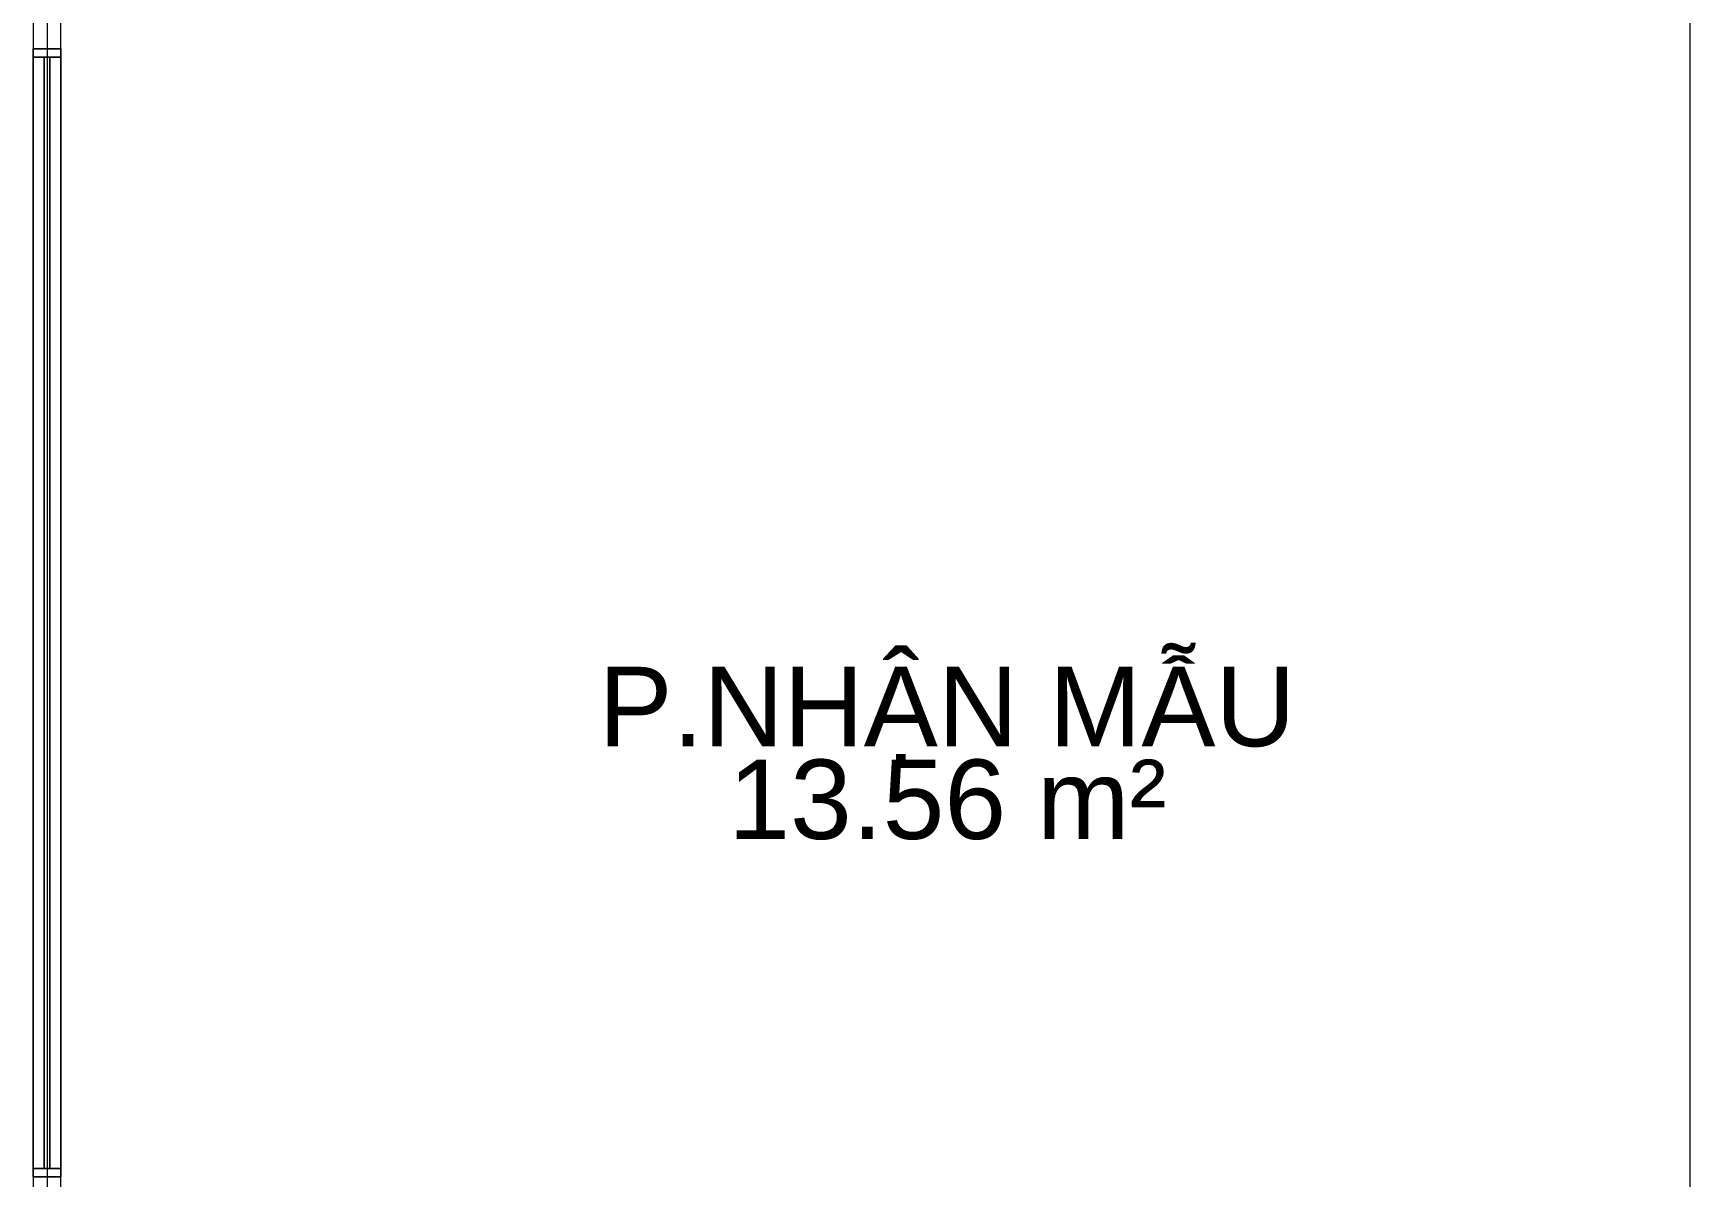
# Model space of a CAD drawing. Header units: millimetres. Extents: x -21807 to 26525, y -2564 to 60640.
# Drawn here: x -15959 to -12979, y 46407 to 48465 of the extents above; entities that cross this region are included whole.
import ezdxf

# ---------------------------------------------------------------- set-up
doc = ezdxf.new("R2010")
doc.units = ezdxf.units.MM
for name, color, linetype, lineweight in [('A-AREA-IDEN', 7, 'Continuous', 9), ('A-DETL-THIN', 7, 'Continuous', 9), ('A-WALL', 7, 'Continuous', 9)]:
    doc.layers.add(name, color=color, linetype=linetype, lineweight=lineweight)
doc.layers.add('A-GLAZ', color=7, linetype='Continuous', lineweight=9, true_color=0x00007f)
doc.styles.add('Arial_1', font='arial.ttf', dxfattribs={"height": 143})

# ---------------------------------------------------------------- blocks, each defined once
blk = doc.blocks.new('AK_OViewTuongPanel - 2000x1200-V23-MẶT BẰNG PHÂN VÙNG ÁP SUẤT')
at = {"layer": 'A-GLAZ', "color": 254, "lineweight": 13, "true_color": 0xcccce5}
for p, q in [((-1015, 25), (-1015, 0)), ((-1000, 25), (-1015, 25)), ((-1000, 0), (-1000, 25)), ((1000, 25), (-1000, 25)), ((1000, 5), (-1000, 5)), ((-1000, 5), (-1000, 0)), ((1015, 25), (1000, 25)), ((1000, 25), (1000, 0)), ((1000, 0), (1000, 5)), ((1015, 0), (1015, 25)), ((1000, -5), (-1000, -5)), ((1000, -25), (-1000, -25))]:
    blk.add_line(p, q, dxfattribs=at)
at = {"layer": 'A-GLAZ', "color": 7, "lineweight": 13, "true_color": 0xf3f3f9}
for p, q in [((-1015, 0), (-1015, 25)), ((-1000, 0), (-1000, 5)), ((-1000, 5), (-1000, 0)), ((1000, 5), (1000, 0)), ((1000, 0), (1000, 5)), ((1015, 25), (1015, 0))]:
    blk.add_line(p, q, dxfattribs=at)
at = {"layer": 'A-GLAZ', "color": 7, "lineweight": 13, "true_color": 0xececf5}
for p, q in [((-1015, 25), (-1000, 25)), ((-1000, 25), (-1000, 5)), ((-1000, -5), (-1000, 0)), ((1000, 25), (1015, 25)), ((1000, 5), (1000, 25)), ((-1015, -25), (-1015, 0)), ((-1000, 0), (-1000, -5)), ((1000, 0), (1000, -5)), ((1000, -5), (1000, 0)), ((1015, 0), (1015, -25))]:
    blk.add_line(p, q, dxfattribs=at)
at = {"layer": 'A-GLAZ', "color": 254, "lineweight": 13, "true_color": 0xe0e0ef}
for p, q in [((-1000, 25), (1000, 25)), ((-1000, 5), (1000, 5)), ((-1000, -25), (-1015, -25)), ((-1000, -5), (-1000, -25)), ((1000, -25), (1000, -5)), ((1015, -25), (1000, -25))]:
    blk.add_line(p, q, dxfattribs=at)
at = {"layer": 'A-GLAZ', "color": 9, "lineweight": 13, "true_color": 0xaaaad4}
for p, q in [((-1000, 0), (-1000, -5)), ((-1015, 0), (-1015, -25)), ((-1015, -25), (-1000, -25)), ((-1000, -25), (-1000, 0)), ((-1000, -5), (1000, -5)), ((-1000, -25), (1000, -25)), ((1000, -5), (1000, 0)), ((1000, 0), (1000, -25)), ((1000, -25), (1015, -25)), ((1015, -25), (1015, 0))]:
    blk.add_line(p, q, dxfattribs=at)
blk = doc.blocks.new('AK-SGS-M3-A_rvt-1-MẶT BẰNG PHÂN VÙNG ÁP SUẤT')
at = {"layer": 'A-WALL', "color": 253, "lineweight": 13, "true_color": 0xaaaaaa}
for p, q in [((-15958.6, 50857.3), (-15958.6, 48436.9)), ((-15958.6, 46406.9), (-15958.6, 45066.9))]:
    blk.add_line(p, q, dxfattribs=at)
at = {"layer": 'A-WALL', "color": 254, "lineweight": 13, "true_color": 0xcccccc}
for p, q in [((-15958.6, 50857.3), (-15958.6, 48436.9)), ((-12978.6, 49740.4), (-12978.6, 45066.9)), ((-15908.6, 48436.9), (-15908.6, 49116.9)), ((-15958.6, 46421.9), (-15958.6, 48421.9)), ((-15958.6, 46406.9), (-15958.6, 45066.9)), ((-15908.6, 45066.9), (-15908.6, 46406.9))]:
    blk.add_line(p, q, dxfattribs=at)
at = {"layer": 'A-WALL', "color": 254, "lineweight": 13, "true_color": 0xe0e0e0}
for p, q in [((-12978.6, 49740.4), (-12978.6, 45066.9)), ((-15908.6, 48436.9), (-15908.6, 49116.9)), ((-15958.6, 48436.9), (-15933.6, 48436.9)), ((-15958.6, 48421.9), (-15958.6, 48436.9)), ((-15958.6, 48421.9), (-15958.6, 46421.9)), ((-15908.6, 48421.9), (-15908.6, 46421.9)), ((-15958.6, 46406.9), (-15958.6, 46421.9)), ((-15933.6, 46406.9), (-15958.6, 46406.9)), ((-15908.6, 45066.9), (-15908.6, 46406.9))]:
    blk.add_line(p, q, dxfattribs=at)
at = {"layer": 'A-WALL', "color": 7, "lineweight": 13, "true_color": 0xececec}
for p, q in [((-15958.6, 48436.9), (-15958.6, 48421.9)), ((-15958.6, 48436.9), (-15933.6, 48436.9)), ((-15933.6, 48436.9), (-15908.6, 48436.9)), ((-15908.6, 48436.9), (-15908.6, 48421.9)), ((-15908.6, 46421.9), (-15908.6, 48421.9)), ((-15958.6, 46421.9), (-15958.6, 46406.9)), ((-15933.6, 46406.9), (-15958.6, 46406.9)), ((-15908.6, 46406.9), (-15933.6, 46406.9)), ((-15908.6, 46421.9), (-15908.6, 46406.9))]:
    blk.add_line(p, q, dxfattribs=at)
at = {"layer": 'A-WALL', "color": 7, "lineweight": 13, "true_color": 0xf3f3f3}
for p, q in [((-15933.6, 48436.9), (-15908.6, 48436.9)), ((-15908.6, 48421.9), (-15908.6, 48436.9)), ((-15908.6, 46406.9), (-15933.6, 46406.9)), ((-15908.6, 46406.9), (-15908.6, 46421.9))]:
    blk.add_line(p, q, dxfattribs=at)
at = {"layer": 'A-GLAZ', "color": 9, "lineweight": 13, "true_color": 0xaaaad4, "rotation": 269.9999999999999}
blk.add_blockref('AK_OViewTuongPanel - 2000x1200-V23-MẶT BẰNG PHÂN VÙNG ÁP SUẤT', (-15933.6, 47421.9), dxfattribs=at)

msp = doc.modelspace()

# ---------------------------------------------------------------- linework, layer by layer
at = {"layer": 'A-DETL-THIN'}
msp.add_line((-15933.6, 58141.9), (-15933.6, 45041.9), dxfattribs=at)

# ---------------------------------------------------------------- block references
at = {"lineweight": 5}
msp.add_blockref('AK-SGS-M3-A_rvt-1-MẶT BẰNG PHÂN VÙNG ÁP SUẤT', (0, 0), dxfattribs=at)

# ---------------------------------------------------------------- texts
at = {"layer": 'A-AREA-IDEN', "char_height": 143, "line_spacing_factor": 0.936439, "style": 'Arial_1'}
for s, insert, width, attachment_point in [('\\pxqc,t9.76923,19.53846,29.30769,39.07692,48.84615,58.61538,68.38462,78.15385,87.92308,97.69231,107.46154,117.23077,127,136.76923,146.53846,156.30769,166.07692,175.84615,185.61538,195.38462,205.15385,214.92308,224.69231,234.46154,244.23077,254,263.76923,273.53846,283.30769,293.07692,302.84615,312.61538;{P.NHẬN MẪU}', (-14314.7, 47150.2), 1229.8, 8), ('\\pxqc,t9.76923,19.53846,29.30769,39.07692,48.84615,58.61538,68.38462,78.15385,87.92308,97.69231,107.46154,117.23077,127,136.76923,146.53846,156.30769,166.07692,175.84615,185.61538,195.38462,205.15385,214.92308,224.69231,234.46154,244.23077,254,263.76923,273.53846,283.30769,293.07692,302.84615,312.61538;{13.56 m²}', (-14314.1, 47085.4), 785.4, 5)]:
    msp.add_mtext(s, dxfattribs=dict(at, insert=insert, width=width, attachment_point=attachment_point))

doc.saveas('drawing.dxf')
